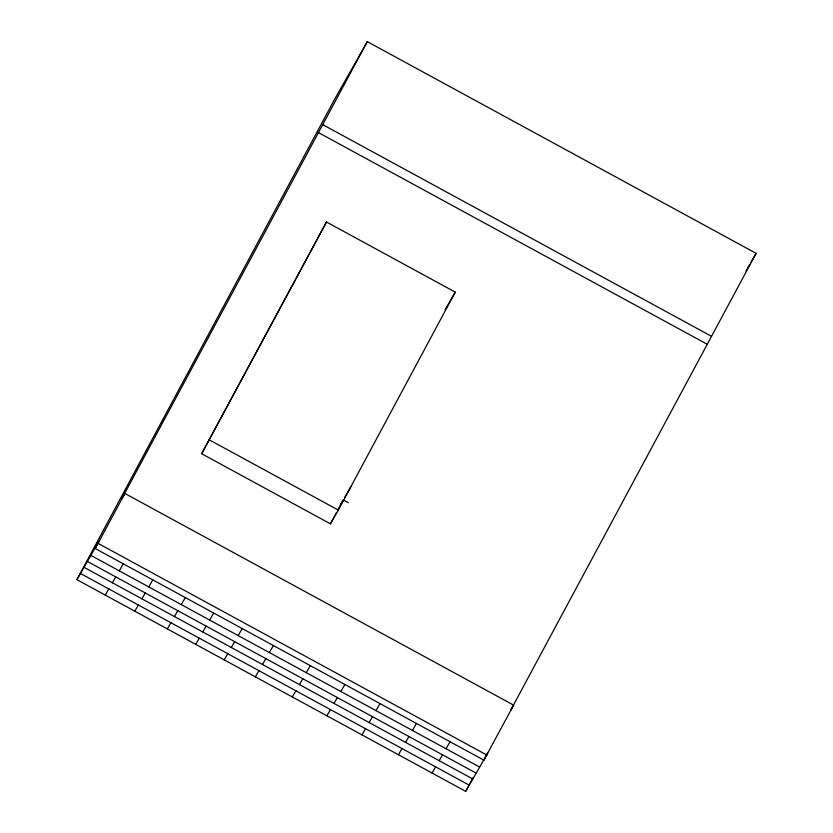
<?xml version="1.0" encoding="UTF-8"?>
<svg xmlns="http://www.w3.org/2000/svg" width="833" height="833" viewBox="0 0 833 833"><rect width="100%" height="100%" fill="white"/><g stroke="black" fill="none" stroke-linecap="round" stroke-linejoin="round"><path stroke-width="1.25" d="M94.9 548.353L483.9 760.175L487.69 753.105L465.699 791.35L76.896 579.664L334.991 98.575L367.301 41.65L756.104 253.336L510.702 710.205L513.628 705.124L124.825 493.438L121.91 498.519L367.301 41.65M76.896 579.664L98.888 541.408L95.097 548.489L98.044 543.355L124.825 493.438M201.659 453.725L326.494 222.015L455.266 292.123L338.323 510.098L330.43 523.842L201.659 453.725L326.494 222.015M330.43 523.842L336.532 512.451M337.761 510.171L343.258 499.915L348.34 502.684M465.699 791.35L473.071 777.606M483.9 760.175L513.628 705.124M105.291 595.116L108.842 588.941M112.403 582.767L115.766 576.905M119.254 570.834L123.294 563.816M134.79 611.183L138.34 604.997M141.891 598.823L145.265 592.961M148.753 586.901L152.783 579.872M167.329 628.894L170.88 622.72M174.43 616.535L177.804 610.672M181.282 604.612L185.322 597.584M195.693 644.336L199.243 638.161M202.794 631.987L206.167 626.124M209.656 620.054L213.696 613.036M224.202 659.861L227.753 653.686M231.303 647.501L234.677 641.639M238.165 635.579L242.195 628.551M445.155 309.709L455.266 292.123M340.218 505.204L343.258 499.915M344.477 497.801L351.162 486.18M255.377 676.833L258.928 670.659M262.478 664.484L265.852 658.622M269.34 652.551L273.38 645.533M292.321 696.95L295.871 690.765M299.422 684.591L302.796 678.728M306.273 672.668L310.313 665.64M326.89 715.776L330.441 709.591M333.991 703.416L337.365 697.554M340.853 691.494L344.893 684.466M361.991 734.883L365.552 728.708M369.102 722.534L372.466 716.672M375.954 710.601L379.994 703.583M398.455 754.74L402.006 748.555M405.556 742.38L408.93 736.518M412.418 730.458L416.458 723.429M432.077 773.045L435.628 766.87M439.178 760.685L442.552 754.823M446.04 748.763L450.08 741.734M746.004 270.912L749.783 264.321M751.054 262.124L756.104 253.336M322.767 124.658L711.569 336.345M318.268 132.489L707.071 344.175M209.562 439.991L338.323 510.098M98.044 543.355L486.847 755.052M90.859 555.382L479.662 767.068M87.371 561.442L476.174 773.139M84.008 567.304L472.8 778.99M80.447 573.479L469.25 785.175"/></g></svg>
